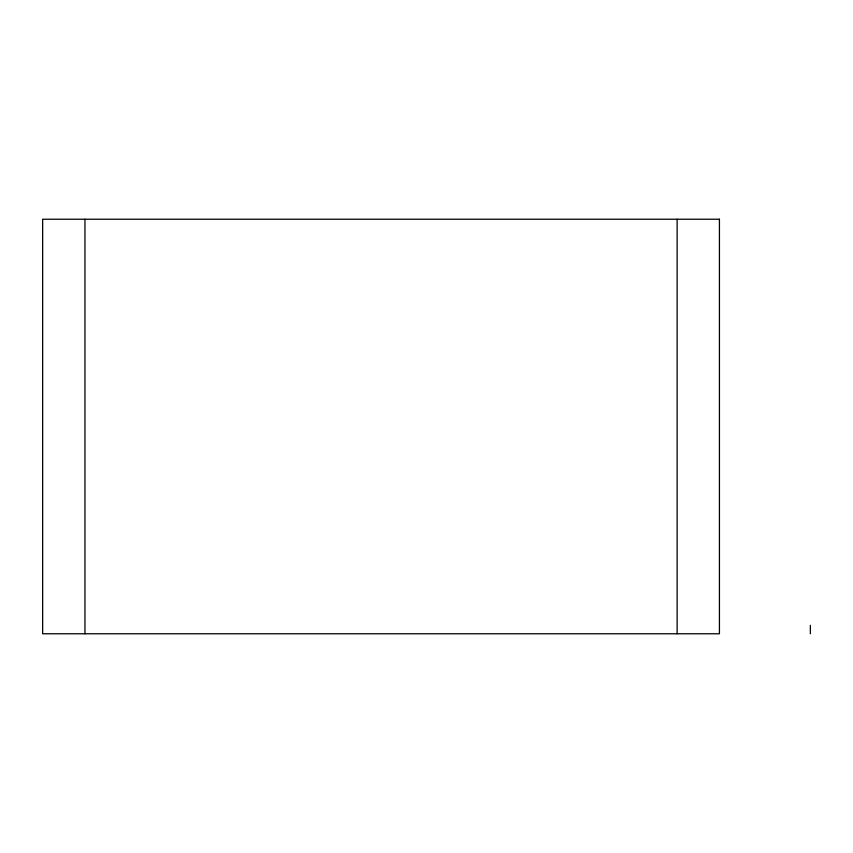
<?xml version="1.0" encoding="UTF-8"?>
<svg xmlns="http://www.w3.org/2000/svg" width="853" height="853" viewBox="0 0 853 853"><rect width="100%" height="100%" fill="white"/><g stroke="black" fill="none" stroke-linecap="round" stroke-linejoin="round"><path stroke-width="1.28" d="M810.35 625.302L810.35 633.768M677.133 219.232L677.133 633.768M84.948 219.232L84.948 633.768M719.431 219.232L42.65 219.232L42.65 633.768L719.431 633.768L719.431 219.232"/></g></svg>
